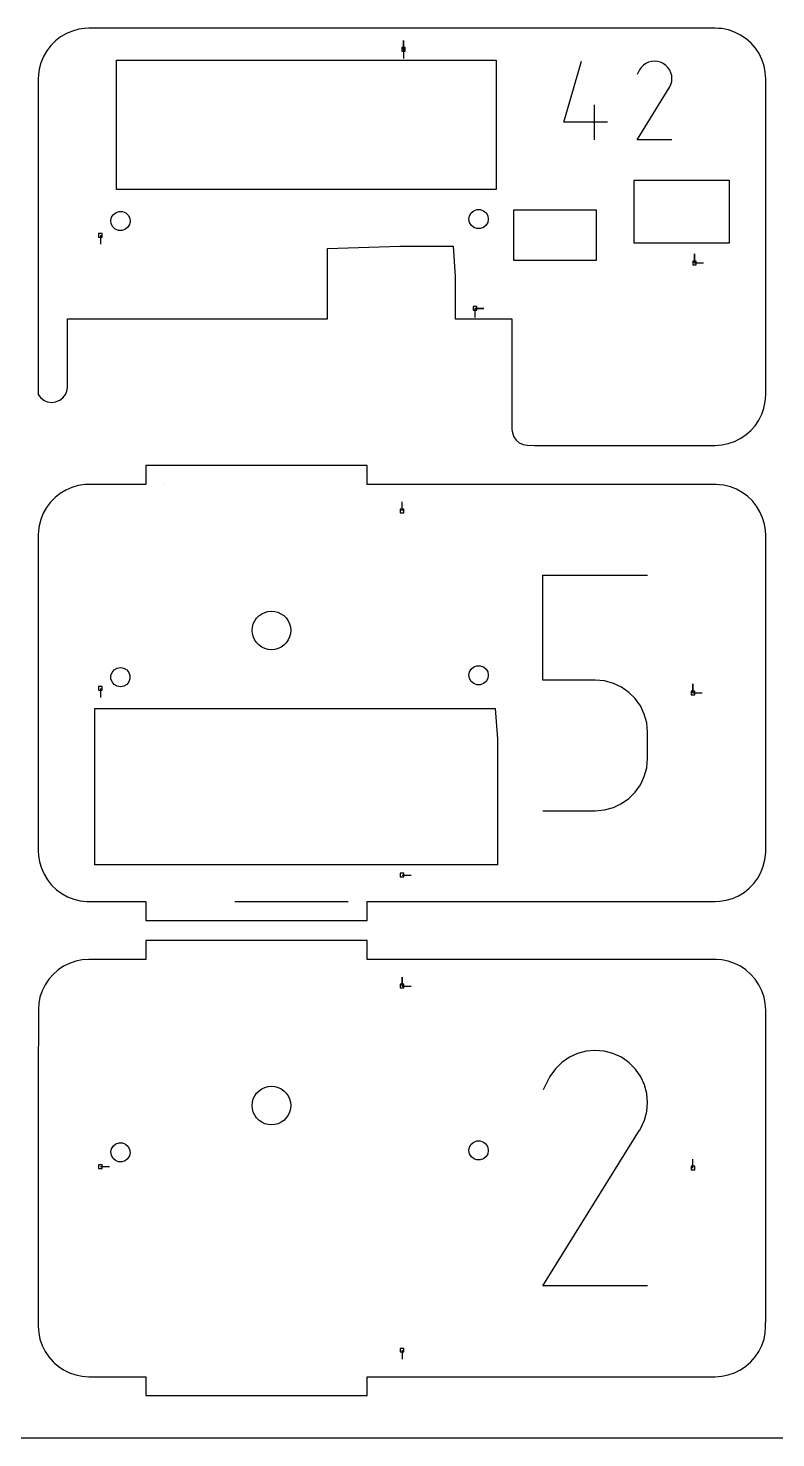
# Model space of a CAD drawing. Extents: x 0 to 400, y 0 to 400.
# Drawn here: x 123.3 to 241.4, y 0 to 223 of the extents above; entities that cross this region are included whole.
import ezdxf

# ---------------------------------------------------------------- set-up
doc = ezdxf.new("R2010")
doc.units = 0

msp = doc.modelspace()

# ---------------------------------------------------------------- linework, layer by layer
at = {"layer": 'annotation', "color": 1}
for p, q in [((182.580616, 219.651204), (182.580616, 221.079954)), ((182.580616, 219.651204), (182.580616, 221.079954)), ((182.580616, 221.079954), (182.580616, 219.651204)), ((182.580616, 219.651204), (182.580616, 218.222454)), ((207.948324, 208.132942), (210.702714, 217.792783)), ((219.874113, 216.411592), (219.511898, 215.716762)), ((220.161559, 216.819195), (219.874113, 216.411592)), ((220.506431, 217.15945), (220.161559, 216.819195)), ((220.898239, 217.42963), (220.506431, 217.15945)), ((221.326494, 217.627012), (220.898239, 217.42963)), ((221.780708, 217.74887), (221.326494, 217.627012)), ((222.250392, 217.79248), (221.780708, 217.74887)), ((222.725057, 217.755116), (222.250392, 217.79248)), ((223.194216, 217.634055), (222.725057, 217.755116)), ((223.647378, 217.426572), (223.194216, 217.634055)), ((224.052683, 217.138766), (223.647378, 217.426572)), ((223.647378, 217.426572), (223.647378, 217.426572)), ((224.391563, 216.793401), (224.052683, 217.138766)), ((224.661003, 216.401061), (224.391563, 216.793401)), ((224.85799, 215.972332), (224.661003, 216.401061)), ((224.650674, 213.653306), (224.861148, 214.105212)), ((224.979511, 215.517797), (224.85799, 215.972332)), ((224.861148, 214.105212), (224.984104, 214.573653)), ((225.022554, 215.048043), (224.979511, 215.517797)), ((224.984104, 214.573653), (225.022554, 215.048043)), ((219.504108, 205.37144), (224.6016, 213.577748)), ((224.6016, 213.577748), (224.607694, 213.585288)), ((224.6016, 213.577748), (224.6016, 213.577748)), ((224.607694, 213.585288), (224.613538, 213.592893)), ((224.613538, 213.592893), (224.61917, 213.600626)), ((224.61917, 213.600626), (224.624629, 213.608551)), ((224.624629, 213.608551), (224.629953, 213.616733)), ((224.629953, 213.616733), (224.635182, 213.625235)), ((224.635182, 213.625235), (224.640352, 213.634122)), ((224.640352, 213.634122), (224.645504, 213.643458)), ((224.645504, 213.643458), (224.650674, 213.653306)), ((224.650674, 213.653306), (224.650674, 213.653306)), ((212.777854, 205.371541), (212.777854, 210.888112)), ((214.845205, 208.132942), (207.948324, 208.132942)), ((225.020679, 205.37144), (219.504108, 205.37144)), ((134.675618, 190.255632), (134.675618, 188.826882)), ((228.580613, 185.887783), (228.580613, 187.316533)), ((228.580613, 185.887783), (228.580613, 187.316533)), ((228.580613, 187.316533), (228.580613, 185.887783)), ((228.580613, 185.887783), (230.009363, 185.887783)), ((193.86552, 178.684384), (193.865519, 177.255634)), ((193.86552, 178.684384), (195.29427, 178.684383)), ((193.86552, 178.684384), (195.29427, 178.684383)), ((195.29427, 178.684383), (193.86552, 178.684384)), ((144.842489, 150.84253), (144.842489, 150.84253)), ((182.342491, 146.642504), (182.342491, 148.071254)), ((204.612889, 119.880254), (204.612889, 136.474365)), ((204.612889, 136.474365), (221.1626, 136.474365)), ((134.675618, 118.556878), (134.675618, 117.128128)), ((212.887745, 119.880254), (204.612889, 119.880254)), ((214.373536, 119.74744), (212.887745, 119.880254)), ((215.772622, 119.364398), (214.373536, 119.74744)), ((217.061481, 118.754229), (215.772622, 119.364398)), ((218.21659, 117.94003), (217.061481, 118.754229)), ((228.342488, 117.842503), (228.342488, 119.271253)), ((228.342488, 117.842503), (228.342488, 119.271253)), ((228.342488, 119.271253), (228.342488, 117.842503)), ((219.214427, 116.944902), (218.21659, 117.94003)), ((220.031469, 115.791943), (219.214427, 116.944902)), ((228.342488, 117.842503), (229.771238, 117.842503)), ((220.644194, 114.504254), (220.031469, 115.791943)), ((221.029078, 113.104934), (220.644194, 114.504254)), ((221.1626, 111.617082), (221.029078, 113.104934)), ((221.1626, 107.494844), (221.1626, 111.617082)), ((221.1626, 111.617082), (221.1626, 111.617082)), ((221.029001, 106.006271), (221.1626, 107.494844)), ((220.643924, 104.605018), (221.029001, 106.006271)), ((219.213658, 102.158255), (220.03095, 103.314531)), ((220.03095, 103.314531), (220.643924, 104.605018)), ((217.060442, 100.342119), (218.215628, 101.159635)), ((218.215628, 101.159635), (219.213658, 102.158255)), ((204.612889, 99.210641), (212.887745, 99.210641)), ((212.887745, 99.210641), (214.37292, 99.344176)), ((212.887745, 99.210641), (212.887745, 99.210641)), ((214.37292, 99.344176), (215.771679, 99.729151)), ((215.771679, 99.729151), (217.060442, 100.342119)), ((182.342491, 89.042502), (183.771241, 89.042502)), ((155.90406, 84.842502), (169.45333, 84.842584)), ((169.45333, 84.842584), (173.842493, 84.842547)), ((182.342491, 71.467502), (182.342491, 72.896252)), ((182.342491, 71.467502), (182.342491, 72.896252)), ((182.342491, 72.896252), (182.342491, 71.467502)), ((182.342491, 71.467502), (183.771241, 71.467502)), ((210.080046, 60.802051), (208.79528, 60.209906)), ((211.442688, 61.167625), (210.080046, 60.802051)), ((212.85174, 61.298454), (211.442688, 61.167625)), ((214.275737, 61.186365), (212.85174, 61.298454)), ((215.683212, 60.823182), (214.275737, 61.186365)), ((217.042699, 60.200731), (215.683212, 60.823182)), ((206.585243, 58.378601), (205.722902, 57.15579)), ((207.619857, 59.399365), (206.585243, 58.378601)), ((208.79528, 60.209906), (207.619857, 59.399365)), ((218.258615, 59.337314), (217.042699, 60.200731)), ((217.042699, 60.200731), (217.042699, 60.200731)), ((219.275253, 58.301219), (218.258615, 59.337314)), ((220.083573, 57.124199), (219.275253, 58.301219)), ((205.722902, 57.15579), (204.636258, 55.071302)), ((220.674534, 55.83801), (220.083573, 57.124199)), ((221.039099, 54.474407), (220.674534, 55.83801)), ((221.168226, 53.065143), (221.039099, 54.474407)), ((220.68401, 50.236652), (221.052877, 51.641973)), ((221.052877, 51.641973), (221.168226, 53.065143)), ((220.052587, 48.880935), (220.68401, 50.236652)), ((204.612889, 24.035336), (219.905365, 48.654258)), ((219.905365, 48.654258), (219.923646, 48.67688)), ((219.905365, 48.654258), (219.905365, 48.654258)), ((219.923646, 48.67688), (219.941177, 48.699694)), ((219.941177, 48.699694), (219.958074, 48.722893)), ((219.958074, 48.722893), (219.974451, 48.746669)), ((219.974451, 48.746669), (219.990425, 48.771214)), ((219.990425, 48.771214), (220.00611, 48.796721)), ((220.00611, 48.796721), (220.021621, 48.823382)), ((220.021621, 48.823382), (220.037076, 48.851389)), ((220.037076, 48.851389), (220.052587, 48.880935)), ((220.052587, 48.880935), (220.052587, 48.880935)), ((134.675618, 42.905626), (136.104368, 42.905626)), ((228.342488, 42.667501), (228.342488, 44.096251)), ((221.1626, 24.035336), (204.612889, 24.035336)), ((182.342491, 13.8675), (182.342491, 12.43875))]:
    msp.add_line(p, q, dxfattribs=at)
at = {"layer": 'boundary', "color": 5}
for p, q in [((132.842496, 223.017509), (132.197806, 222.975255)), ((134.706747, 223.017509), (132.842496, 223.017509)), ((141.207847, 223.017509), (134.706747, 223.017509)), ((144.80407, 223.017509), (141.207847, 223.017509)), ((184.121227, 223.017509), (144.80407, 223.017509)), ((190.386018, 223.017509), (184.121227, 223.017509)), ((193.266408, 223.017509), (190.386018, 223.017509)), ((231.842494, 223.017509), (193.266408, 223.017509)), ((232.37085, 222.982879), (231.842494, 223.017509)), ((127.557859, 221.000793), (126.822096, 220.25982)), ((128.384043, 221.639389), (127.557859, 221.000793)), ((129.286513, 222.164681), (128.384043, 221.639389)), ((130.249829, 222.567685), (129.286513, 222.164681)), ((131.257503, 222.841502), (130.249829, 222.567685)), ((132.197806, 222.975255), (131.257503, 222.841502)), ((232.911284, 222.944179), (232.37085, 222.982879)), ((233.936775, 222.736861), (232.911284, 222.944179)), ((234.926442, 222.397461), (233.936775, 222.736861)), ((235.86333, 221.93179), (234.926442, 222.397461)), ((236.731429, 221.347814), (235.86333, 221.93179)), ((237.515867, 220.655521), (236.731429, 221.347814)), ((126.189342, 219.429152), (125.670424, 218.522999)), ((126.822096, 220.25982), (126.189342, 219.429152)), ((238.203243, 219.866761), (237.515867, 220.655521)), ((238.781776, 218.995032), (238.203243, 219.866761)), ((239.241582, 218.055244), (238.781776, 218.995032)), ((125.00752, 216.547284), (124.88475, 215.662196)), ((125.274223, 217.556866), (125.00752, 216.547284)), ((125.670424, 218.522999), (125.274223, 217.556866)), ((239.574786, 217.06348), (239.241582, 218.055244)), ((239.774044, 216.06172), (239.574786, 217.06348)), ((124.88475, 215.662196), (124.842494, 215.01751)), ((124.842494, 215.01751), (124.842494, 207.246391)), ((239.807856, 215.545868), (239.774044, 216.06172)), ((239.842488, 215.01751), (239.807856, 215.545868)), ((239.842488, 202.367809), (239.842488, 215.01751)), ((124.842494, 207.246391), (124.842494, 165.017505)), ((239.842487, 165.017505), (239.842488, 202.367809)), ((170.569891, 188.136544), (181.997618, 188.557386)), ((170.569891, 185.826471), (170.569891, 188.136544)), ((181.997618, 188.557386), (190.414459, 188.557386)), ((190.414459, 188.557386), (190.769895, 183.732227)), ((170.569891, 179.568543), (170.569891, 185.826471)), ((190.769895, 183.732227), (190.769895, 179.813232)), ((170.569891, 177.017508), (170.569891, 179.568543)), ((190.769895, 179.813232), (190.769895, 177.017508)), ((129.477512, 166.781061), (129.477512, 177.017508)), ((129.477512, 177.017508), (130.521948, 177.017508)), ((130.521948, 177.017508), (133.53106, 177.017508)), ((133.53106, 177.017508), (161.180738, 177.017508)), ((161.180738, 177.017508), (166.797624, 177.017508)), ((166.797624, 177.017508), (170.569891, 177.017508)), ((190.769895, 177.017508), (192.380656, 177.017508)), ((192.380656, 177.017508), (199.165575, 177.017508)), ((199.165575, 177.017508), (199.724121, 177.017508)), ((199.724121, 177.017508), (199.724121, 176.260361)), ((199.724121, 176.260361), (199.724121, 159.517506)), ((128.704724, 164.522459), (129.148445, 165.07836)), ((129.148445, 165.07836), (129.367881, 165.615371)), ((129.367881, 165.615371), (129.466836, 166.194993)), ((129.466836, 166.194993), (129.477512, 166.781061)), ((124.842494, 165.017505), (124.86504, 164.986818)), ((124.86504, 164.986818), (125.206418, 164.565744)), ((125.206418, 164.565744), (125.768533, 164.129918)), ((125.768533, 164.129918), (126.308587, 163.918092)), ((126.308587, 163.918092), (127.012849, 163.818397)), ((127.012849, 163.818397), (127.586862, 163.902276)), ((127.586862, 163.902276), (128.247858, 164.164957)), ((128.247858, 164.164957), (128.704724, 164.522459)), ((239.222439, 161.933559), (239.56184, 162.923223)), ((239.56184, 162.923223), (239.769155, 163.948717)), ((239.769155, 163.948717), (239.807856, 164.48915)), ((239.807856, 164.48915), (239.842487, 165.017505)), ((238.172792, 160.128574), (238.756765, 160.996668)), ((238.756765, 160.996668), (239.222439, 161.933559)), ((199.724121, 159.517506), (199.786608, 158.972838)), ((199.786608, 158.972838), (200.00677, 158.367945)), ((200.00677, 158.367945), (200.385508, 157.827054)), ((235.82001, 158.078216), (236.691745, 158.656752)), ((236.691745, 158.656752), (237.480496, 159.344128)), ((237.480496, 159.344128), (238.172792, 160.128574)), ((200.385508, 157.827054), (200.87862, 157.413285)), ((200.87862, 157.413285), (201.47706, 157.134226)), ((201.47706, 157.134226), (202.110995, 157.022444)), ((202.110995, 157.022444), (203.303006, 157.017504)), ((203.303006, 157.017504), (231.842494, 157.017504)), ((231.842494, 157.017504), (232.37085, 157.052136)), ((232.37085, 157.052136), (232.886701, 157.085947)), ((232.886701, 157.085947), (233.888458, 157.285209)), ((233.888458, 157.285209), (234.880228, 157.618416)), ((234.880228, 157.618416), (235.82001, 158.078216)), ((146.764366, 153.842504), (141.842489, 153.842504)), ((141.842489, 153.842504), (141.842489, 150.842503)), ((176.842493, 153.842504), (146.764366, 153.842504)), ((176.842493, 150.842503), (176.842493, 153.842504)), ((129.209292, 149.951594), (128.312453, 149.416548)), ((130.168297, 150.365002), (129.209292, 149.951594)), ((131.173057, 150.649698), (130.168297, 150.365002)), ((132.206383, 150.80081), (131.173057, 150.649698)), ((132.842496, 150.842502), (132.206383, 150.80081)), ((136.196155, 150.842503), (132.842496, 150.842502)), ((140.576864, 150.842503), (136.196155, 150.842503)), ((141.842489, 150.842503), (140.576864, 150.842503)), ((181.20225, 150.842503), (176.842493, 150.842503)), ((217.757122, 150.842503), (181.20225, 150.842503)), ((227.069766, 150.842503), (217.757122, 150.842503)), ((232.014445, 150.831233), (227.069766, 150.842503)), ((232.530296, 150.797422), (232.014445, 150.831233)), ((233.237009, 150.704382), (232.530296, 150.797422)), ((234.251259, 150.455102), (233.237009, 150.704382)), ((235.224298, 150.075568), (234.251259, 150.455102)), ((236.139468, 149.572275), (235.224298, 150.075568)), ((236.981118, 148.953833), (236.139468, 149.572275)), ((126.765326, 148.02008), (126.141507, 147.182555)), ((127.493125, 148.769017), (126.765326, 148.02008)), ((128.312453, 149.416548), (127.493125, 148.769017)), ((237.734842, 148.230823), (236.981118, 148.953833)), ((238.38775, 147.415618), (237.734842, 148.230823)), ((238.928663, 146.522167), (238.38775, 147.415618)), ((125.246547, 145.300328), (124.990723, 144.287831)), ((125.632343, 146.270772), (125.246547, 145.300328)), ((126.141507, 147.182555), (125.632343, 146.270772)), ((239.348334, 145.565755), (238.928663, 146.522167)), ((239.639576, 144.562748), (239.348334, 145.565755)), ((124.884188, 143.478613), (124.842494, 142.842503)), ((124.842494, 142.842503), (124.842494, 109.250092)), ((124.990723, 144.287831), (124.884188, 143.478613)), ((239.797405, 143.530307), (239.639576, 144.562748)), ((239.842488, 142.842503), (239.797405, 143.530307)), ((239.842488, 96.959266), (239.842488, 142.842503)), ((124.842494, 109.250092), (124.842494, 92.842499)), ((239.831217, 92.670548), (239.842488, 96.959266)), ((124.842494, 92.842499), (124.888477, 92.140951)), ((124.888477, 92.140951), (125.048093, 91.108747)), ((239.455087, 90.433733), (239.704365, 91.447985)), ((239.704365, 91.447985), (239.797405, 92.154698)), ((239.797405, 92.154698), (239.831217, 92.670548)), ((125.048093, 91.108747), (125.341075, 90.106204)), ((125.341075, 90.106204), (125.762411, 89.150482)), ((238.572258, 88.545525), (239.075551, 89.460695)), ((239.075551, 89.460695), (239.455087, 90.433733)), ((125.762411, 89.150482), (126.304889, 88.257934)), ((126.304889, 88.257934), (126.959225, 87.443826)), ((126.959225, 87.443826), (127.714225, 86.722087)), ((237.230808, 86.950146), (237.953817, 87.703876)), ((237.953817, 87.703876), (238.572258, 88.545525)), ((127.714225, 86.722087), (128.55697, 86.105074)), ((128.55697, 86.105074), (129.473044, 85.603344)), ((129.473044, 85.603344), (130.44677, 85.225474)), ((130.44677, 85.225474), (131.461485, 84.977933)), ((131.461485, 84.977933), (132.499835, 84.864957)), ((132.499835, 84.864957), (140.576864, 84.842498)), ((140.576864, 84.842498), (141.842489, 84.842498)), ((141.842489, 84.842498), (141.842489, 81.842502)), ((176.842493, 81.842502), (176.842493, 84.842498)), ((176.842493, 84.842498), (193.895095, 84.842498)), ((193.895095, 84.842498), (211.943446, 84.842498)), ((211.943446, 84.842498), (228.696859, 84.842498)), ((228.696859, 84.842498), (231.842494, 84.842498)), ((231.842494, 84.842498), (232.530296, 84.88758)), ((232.530296, 84.88758), (233.562733, 85.045412)), ((233.562733, 85.045412), (234.565744, 85.336656)), ((234.565744, 85.336656), (235.522154, 85.756324)), ((235.522154, 85.756324), (236.415607, 86.297237)), ((236.415607, 86.297237), (237.230808, 86.950146)), ((141.842489, 81.842502), (171.920616, 81.842502)), ((171.920616, 81.842502), (176.842493, 81.842502)), ((166.451863, 78.667502), (141.842489, 78.667502)), ((141.842489, 78.667502), (141.842489, 76.558126)), ((176.842493, 78.667502), (166.451863, 78.667502)), ((176.842493, 77.776876), (176.842493, 78.667502)), ((141.842489, 76.558126), (141.842489, 75.6675)), ((176.842493, 75.6675), (176.842493, 77.776876)), ((127.972402, 74.014331), (127.18564, 73.324357)), ((128.842492, 74.595706), (127.972402, 74.014331)), ((129.781025, 75.058538), (128.842492, 74.595706)), ((130.77194, 75.394909), (129.781025, 75.058538)), ((131.79828, 75.59906), (130.77194, 75.394909)), ((132.842496, 75.6675), (131.79828, 75.59906)), ((134.001033, 75.6675), (132.842496, 75.6675)), ((135.51437, 75.6675), (134.001033, 75.6675)), ((141.842489, 75.6675), (135.51437, 75.6675)), ((178.348591, 75.6675), (176.842493, 75.6675)), ((226.976636, 75.6675), (178.348591, 75.6675)), ((230.193733, 75.667501), (226.976636, 75.6675)), ((232.080099, 75.651927), (230.193733, 75.667501)), ((232.886701, 75.599061), (232.080099, 75.651927)), ((233.913041, 75.394909), (232.886701, 75.599061)), ((234.903963, 75.058538), (233.913041, 75.394909)), ((235.842489, 74.595706), (234.903963, 75.058538)), ((236.712585, 74.014331), (235.842489, 74.595706)), ((237.499341, 73.324357), (236.712585, 74.014331)), ((125.914291, 71.667502), (125.451456, 70.72897)), ((126.495669, 72.537592), (125.914291, 71.667502)), ((127.18564, 73.324357), (126.495669, 72.537592)), ((238.189318, 72.537592), (237.499341, 73.324357)), ((238.77069, 71.667502), (238.189318, 72.537592)), ((239.233525, 70.72897), (238.77069, 71.667502)), ((125.115085, 69.738054), (124.910937, 68.711711)), ((125.451456, 70.72897), (125.115085, 69.738054)), ((239.569896, 69.738054), (239.233525, 70.72897)), ((239.774045, 68.711711), (239.569896, 69.738054)), ((124.856897, 67.887248), (124.842494, 56.062845)), ((124.910937, 68.711711), (124.856897, 67.887248)), ((239.842488, 67.667501), (239.774045, 68.711711)), ((239.842488, 19.089653), (239.842488, 67.667501)), ((124.842494, 56.062845), (124.842494, 17.667496)), ((239.826914, 17.429892), (239.842488, 19.089653)), ((124.842494, 17.667496), (124.910937, 16.623291)), ((124.910937, 16.623291), (125.115085, 15.596948)), ((239.569896, 15.596948), (239.774044, 16.623291)), ((239.774044, 16.623291), (239.826914, 17.429892)), ((125.115085, 15.596948), (125.451456, 14.60603)), ((125.451456, 14.60603), (125.914291, 13.6675)), ((125.914291, 13.6675), (126.495669, 12.79741)), ((238.189318, 12.79741), (238.77069, 13.6675)), ((238.77069, 13.6675), (239.233525, 14.60603)), ((239.233525, 14.60603), (239.569896, 15.596948)), ((126.495669, 12.79741), (127.185641, 12.010645)), ((127.185641, 12.010645), (127.368243, 11.850506)), ((127.368243, 11.850506), (127.972402, 11.320668)), ((127.972402, 11.320668), (128.842492, 10.739293)), ((235.842489, 10.739293), (236.712585, 11.320668)), ((236.712585, 11.320668), (237.499341, 12.010645)), ((237.499341, 12.010645), (238.189318, 12.79741)), ((128.842492, 10.739293), (129.781025, 10.276464)), ((129.781025, 10.276464), (130.77194, 9.94009)), ((130.77194, 9.94009), (131.79828, 9.735939)), ((131.79828, 9.735939), (132.842496, 9.667496)), ((132.842496, 9.667496), (135.51437, 9.667496)), ((135.51437, 9.667496), (141.842489, 9.667495)), ((141.842489, 9.667495), (141.842489, 7.558124)), ((176.842493, 9.667495), (182.733394, 9.667496)), ((176.842493, 8.776872), (176.842493, 9.667495)), ((182.733394, 9.667496), (224.968274, 9.667496)), ((224.968274, 9.667496), (230.75582, 9.667496)), ((230.75582, 9.667496), (231.842494, 9.667496)), ((231.842494, 9.667496), (232.886701, 9.735939)), ((232.886701, 9.735939), (233.913041, 9.94009)), ((233.913041, 9.94009), (234.903963, 10.276464)), ((234.903963, 10.276464), (235.842489, 10.739293)), ((141.842489, 7.558124), (141.842489, 6.6675)), ((176.842493, 6.6675), (176.842493, 8.776872)), ((141.842489, 6.6675), (152.233119, 6.6675)), ((152.233119, 6.6675), (176.842493, 6.6675))]:
    msp.add_line(p, q, dxfattribs=at)
at = {"layer": 'frame', "color": 5}
msp.add_line((0, 0), (400, 0), dxfattribs=at)
at = {"layer": 'hole', "color": 5}
for p, q in [((182.866366, 219.936954), (182.294866, 219.936954)), ((182.294866, 219.936954), (182.294866, 219.365454)), ((182.294866, 219.365454), (182.866366, 219.365454)), ((182.866366, 219.365454), (182.866366, 219.936954)), ((137.233934, 216.115901), (137.233934, 217.984329)), ((137.233934, 217.984329), (137.857778, 217.984329)), ((137.857778, 217.984329), (141.36463, 217.984329)), ((141.36463, 217.984329), (175.980058, 217.984329)), ((175.980058, 217.984329), (191.790146, 217.984329)), ((191.790146, 217.984329), (197.233927, 217.984329)), ((197.233927, 217.984329), (197.233927, 200.700464)), ((137.233934, 197.484327), (137.233934, 216.115901)), ((197.233927, 200.700464), (197.233927, 197.484327)), ((219.049283, 191.66686), (219.049283, 198.958436)), ((219.049283, 198.958436), (230.051647, 198.958436)), ((230.051647, 198.958436), (234.049291, 198.958436)), ((234.049291, 198.958436), (234.049291, 196.299997)), ((139.035328, 197.484327), (137.233934, 197.484327)), ((142.07731, 197.484327), (139.035328, 197.484327)), ((161.527837, 197.484327), (142.07731, 197.484327)), ((164.039301, 197.484327), (161.527837, 197.484327)), ((167.886312, 197.484327), (164.039301, 197.484327)), ((197.233927, 197.484327), (167.886312, 197.484327)), ((234.049291, 196.299997), (234.049291, 189.005094)), ((137.142426, 193.867312), (137.646303, 194.025345)), ((137.646303, 194.025345), (138.173846, 194.001512)), ((193.286688, 193.793764), (193.692404, 194.134201)), ((193.692404, 194.134201), (194.19009, 194.315344)), ((194.19009, 194.315344), (194.719717, 194.315344)), ((194.719717, 194.315344), (195.217403, 194.134201)), ((195.217403, 194.134201), (195.623122, 193.793764)), ((200.02406, 190.431591), (200.02406, 194.282798)), ((200.02406, 194.282798), (211.601642, 194.282798)), ((211.601642, 194.282798), (213.024057, 194.282798)), ((213.024057, 194.282798), (213.024057, 190.431591)), ((136.323499, 192.586133), (136.438572, 193.101523)), ((136.391631, 192.062468), (136.323499, 192.586133)), ((136.634765, 191.593687), (136.391631, 192.062468)), ((136.438572, 193.101523), (136.722988, 193.546471)), ((136.722988, 193.546471), (137.142426, 193.867312)), ((138.173846, 194.001512), (138.661421, 193.798687)), ((138.661421, 193.798687), (139.050221, 193.441332)), ((139.246414, 191.933496), (138.962, 191.488548)), ((139.050221, 193.441332), (139.293357, 192.972551)), ((139.361489, 192.448885), (139.246414, 191.933496)), ((139.293357, 192.972551), (139.361489, 192.448885)), ((192.929905, 192.813512), (193.021875, 193.335092)), ((193.021874, 192.291931), (192.929905, 192.813512)), ((193.286689, 191.833261), (193.021874, 192.291931)), ((193.021875, 193.335092), (193.286688, 193.793764)), ((193.692404, 191.492823), (193.286689, 191.833261)), ((195.623122, 191.833261), (195.217403, 191.492824)), ((195.623122, 193.793764), (195.887936, 193.335092)), ((195.887936, 192.291931), (195.623122, 191.833261)), ((195.887936, 193.335092), (195.979906, 192.813512)), ((195.979906, 192.813512), (195.887936, 192.291931)), ((134.961368, 190.541382), (134.389868, 190.541382)), ((134.389868, 190.541382), (134.389868, 189.969882)), ((134.389868, 189.969882), (134.961368, 189.969882)), ((134.961368, 189.969882), (134.961368, 190.541382)), ((137.023566, 191.236331), (136.634765, 191.593687)), ((137.511139, 191.033507), (137.023566, 191.236331)), ((138.038682, 191.009674), (137.511139, 191.033507)), ((138.542561, 191.167707), (138.038682, 191.009674)), ((138.962, 191.488548), (138.542561, 191.167707)), ((194.19009, 191.311679), (193.692404, 191.492823)), ((194.719717, 191.311679), (194.19009, 191.311679)), ((195.217403, 191.492824), (194.719717, 191.311679)), ((200.02406, 189.556259), (200.02406, 190.431591)), ((213.024057, 190.431591), (213.024057, 189.556259)), ((219.049283, 189.008421), (219.049283, 191.66686)), ((200.02406, 186.282797), (200.02406, 189.556259)), ((213.024057, 189.556259), (213.024057, 186.282797)), ((219.049283, 188.983408), (219.049283, 189.008421)), ((224.510376, 188.983408), (219.049283, 188.983408)), ((234.049291, 189.005094), (224.510376, 188.983408)), ((202.406489, 186.282797), (200.02406, 186.282797)), ((213.024057, 186.282797), (202.406489, 186.282797)), ((228.866363, 186.173533), (228.294863, 186.173533)), ((228.294863, 186.173533), (228.294863, 185.602033)), ((228.294863, 185.602033), (228.866363, 185.602033)), ((228.866363, 185.602033), (228.866363, 186.173533)), ((194.15127, 178.970134), (193.57977, 178.970134)), ((193.57977, 178.970134), (193.57977, 178.398634)), ((194.15127, 178.398634), (194.15127, 178.970134)), ((193.57977, 178.398634), (194.15127, 178.398634)), ((182.628241, 146.928254), (182.056741, 146.928254)), ((182.056741, 146.928254), (182.056741, 146.356754)), ((182.056741, 146.356754), (182.628241, 146.356754)), ((182.628241, 146.356754), (182.628241, 146.928254)), ((159.054135, 129.246688), (159.356607, 129.683616)), ((159.356607, 129.683616), (159.730356, 130.061382)), ((159.730356, 130.061382), (160.164024, 130.368508)), ((160.164024, 130.368508), (160.644438, 130.595662)), ((160.644438, 130.595662), (161.156996, 130.735942)), ((161.156996, 130.735942), (161.686129, 130.785088)), ((161.686129, 130.785088), (162.215755, 130.741602)), ((162.215755, 130.741602), (162.729785, 130.606809)), ((162.729785, 130.606809), (163.212599, 130.384804)), ((163.212599, 130.384804), (163.649526, 130.082331)), ((163.649526, 130.082331), (164.027292, 129.708582)), ((164.027292, 129.708582), (164.334419, 129.274913)), ((158.653849, 127.720217), (158.697334, 128.249845)), ((158.702993, 127.191085), (158.653849, 127.720217)), ((158.697334, 128.249845), (158.832129, 128.763874)), ((158.843276, 126.678527), (158.702993, 127.191085)), ((158.832129, 128.763874), (159.054135, 129.246688)), ((164.334419, 129.274913), (164.561573, 128.7945)), ((164.561573, 128.7945), (164.701853, 128.281941)), ((164.707513, 127.223181), (164.57272, 126.709152)), ((164.701853, 128.281941), (164.750999, 127.752809)), ((164.750999, 127.752809), (164.707513, 127.223181)), ((159.07043, 126.198114), (158.843276, 126.678527)), ((159.377556, 125.764444), (159.07043, 126.198114)), ((159.755322, 125.390695), (159.377556, 125.764444)), ((160.192249, 125.088222), (159.755322, 125.390695)), ((160.675064, 124.866217), (160.192249, 125.088222)), ((163.240823, 125.104518), (162.760411, 124.877364)), ((163.674492, 125.411644), (163.240823, 125.104518)), ((164.048241, 125.78941), (163.674492, 125.411644)), ((164.350714, 126.226338), (164.048241, 125.78941)), ((164.57272, 126.709152), (164.350714, 126.226338)), ((161.189092, 124.731423), (160.675064, 124.866217)), ((161.71872, 124.687939), (161.189092, 124.731423)), ((162.247851, 124.737083), (161.71872, 124.687939)), ((162.760411, 124.877364), (162.247851, 124.737083)), ((136.340659, 120.607316), (136.521802, 121.105003)), ((136.34066, 120.07769), (136.340659, 120.607316)), ((136.521802, 121.105003), (136.862242, 121.510721)), ((136.862242, 121.510721), (137.320911, 121.775534)), ((137.320911, 121.775534), (137.842494, 121.867502)), ((137.842494, 121.867502), (138.364076, 121.775534)), ((138.364076, 121.775534), (138.822745, 121.510721)), ((138.822745, 121.510721), (139.163183, 121.105003)), ((139.163183, 121.105003), (139.344328, 120.607316)), ((139.344328, 120.607316), (139.344328, 120.07769)), ((192.929905, 120.638505), (193.021874, 121.160086)), ((193.021874, 120.116925), (192.929905, 120.638505)), ((193.021874, 121.160086), (193.286688, 121.618757)), ((193.286688, 121.618757), (193.692404, 121.959194)), ((193.692404, 121.959194), (194.19009, 122.140337)), ((194.19009, 122.140337), (194.719717, 122.140337)), ((194.719717, 122.140337), (195.217403, 121.959194)), ((195.217403, 121.959194), (195.623122, 121.618757)), ((195.623122, 121.618757), (195.887936, 121.160085)), ((195.887936, 121.160085), (195.979906, 120.638505)), ((195.979906, 120.638505), (195.887936, 120.116925)), ((134.961368, 118.842628), (134.389868, 118.842628)), ((134.389868, 118.842628), (134.389868, 118.271128)), ((134.389868, 118.271128), (134.961368, 118.271128)), ((134.961368, 118.271128), (134.961368, 118.842628)), ((136.521801, 119.580003), (136.34066, 120.07769)), ((136.862242, 119.174285), (136.521801, 119.580003)), ((137.320911, 118.909471), (136.862242, 119.174285)), ((137.842494, 118.817502), (137.320911, 118.909471)), ((138.364076, 118.909471), (137.842494, 118.817502)), ((138.822745, 119.174285), (138.364076, 118.909471)), ((139.163183, 119.580003), (138.822745, 119.174285)), ((139.344328, 120.07769), (139.163183, 119.580003)), ((193.286689, 119.658254), (193.021874, 120.116925)), ((193.692404, 119.317817), (193.286689, 119.658254)), ((194.19009, 119.136672), (193.692404, 119.317817)), ((194.719717, 119.136672), (194.19009, 119.136672)), ((195.217403, 119.317817), (194.719717, 119.136672)), ((195.623122, 119.658254), (195.217403, 119.317817)), ((195.887936, 120.116925), (195.623122, 119.658254)), ((228.628238, 118.128253), (228.056738, 118.128253)), ((228.056738, 118.128253), (228.056738, 117.556753)), ((228.056738, 117.556753), (228.628238, 117.556753)), ((228.628238, 117.556753), (228.628238, 118.128253)), ((133.788617, 110.604128), (133.788617, 115.372379)), ((133.788617, 115.372379), (135.796624, 115.372379)), ((135.796624, 115.372379), (195.95286, 115.372379)), ((195.95286, 115.372379), (197.055642, 115.372379)), ((197.055642, 115.372379), (197.418617, 110.604128)), ((133.788617, 97.064421), (133.788617, 110.604128)), ((197.418617, 110.604128), (197.418617, 97.064421)), ((133.788617, 90.627376), (133.788617, 97.064421)), ((197.418617, 97.064421), (197.418617, 90.627377)), ((168.605005, 90.627376), (133.788617, 90.627376)), ((197.418617, 90.627377), (168.605005, 90.627376)), ((182.628241, 89.328252), (182.056741, 89.328252)), ((182.056741, 89.328252), (182.056741, 88.756752)), ((182.628241, 88.756752), (182.628241, 89.328252)), ((182.056741, 88.756752), (182.628241, 88.756752)), ((182.628241, 71.753252), (182.056741, 71.753252)), ((182.056741, 71.753252), (182.056741, 71.181752)), ((182.628241, 71.181752), (182.628241, 71.753252)), ((182.056741, 71.181752), (182.628241, 71.181752)), ((158.698759, 53.091138), (158.836363, 53.604673)), ((158.836363, 53.604673), (159.061048, 54.086511)), ((159.061048, 54.086511), (159.365989, 54.522013)), ((159.365989, 54.522013), (159.741923, 54.897946)), ((159.741923, 54.897946), (160.177424, 55.202888)), ((160.177424, 55.202888), (160.659264, 55.427573)), ((160.659264, 55.427573), (161.172797, 55.565174)), ((161.172797, 55.565174), (161.702425, 55.611512)), ((161.702425, 55.611512), (162.232051, 55.565174)), ((162.232051, 55.565174), (162.745585, 55.427573)), ((162.745585, 55.427573), (163.227424, 55.202888)), ((163.227424, 55.202888), (163.662926, 54.897946)), ((163.662926, 54.897946), (164.038858, 54.522013)), ((164.038858, 54.522013), (164.343801, 54.086511)), ((164.343801, 54.086511), (164.568486, 53.604672)), ((164.568486, 53.604672), (164.706087, 53.091138)), ((158.652423, 52.561511), (158.698759, 53.091138)), ((158.698759, 52.031884), (158.652423, 52.561511)), ((158.836363, 51.51835), (158.698759, 52.031884)), ((159.061048, 51.036511), (158.836363, 51.51835)), ((164.568486, 51.51835), (164.343801, 51.036511)), ((164.706087, 52.031884), (164.568486, 51.51835)), ((164.706087, 53.091138), (164.752424, 52.561511)), ((164.752424, 52.561511), (164.706087, 52.031884)), ((159.365989, 50.601009), (159.061048, 51.036511)), ((159.741923, 50.225075), (159.365989, 50.601009)), ((160.177424, 49.920133), (159.741923, 50.225075)), ((160.659264, 49.695448), (160.177424, 49.920133)), ((161.172797, 49.557847), (160.659264, 49.695448)), ((161.702424, 49.511511), (161.172797, 49.557847)), ((162.232051, 49.557847), (161.702424, 49.511511)), ((162.745585, 49.695448), (162.232051, 49.557847)), ((163.227424, 49.920133), (162.745585, 49.695448)), ((163.662926, 50.225075), (163.227424, 49.920133)), ((164.038858, 50.601009), (163.662926, 50.225075)), ((164.343801, 51.036511), (164.038858, 50.601009)), ((193.692404, 46.784192), (194.19009, 46.965335)), ((194.19009, 46.965335), (194.719717, 46.965335)), ((194.719717, 46.965335), (195.217403, 46.784192)), ((136.322095, 45.220072), (136.431763, 45.736911)), ((136.395801, 44.696895), (136.322095, 45.220072)), ((136.644008, 44.230479), (136.395801, 44.696895)), ((136.431763, 45.736911), (136.711594, 46.185068)), ((136.711594, 46.185068), (137.127823, 46.510493)), ((137.127823, 46.510493), (137.630251, 46.673932)), ((137.630251, 46.673932), (138.158282, 46.655674)), ((138.158282, 46.655674), (138.648222, 46.457921)), ((138.648222, 46.457921), (139.040979, 46.104523)), ((139.040979, 46.104523), (139.289186, 45.638106)), ((139.362893, 45.114928), (139.253224, 44.598091)), ((139.289186, 45.638106), (139.362893, 45.114928)), ((192.929905, 45.463503), (193.021874, 45.985083)), ((193.021875, 44.941923), (192.929905, 45.463503)), ((193.021874, 45.985083), (193.286689, 46.443755)), ((193.286688, 44.483252), (193.021875, 44.941923)), ((193.286689, 46.443755), (193.692404, 46.784192)), ((195.217403, 46.784192), (195.623122, 46.443755)), ((195.623122, 46.443755), (195.887936, 45.985083)), ((195.887936, 44.941922), (195.623122, 44.483252)), ((195.887936, 45.985083), (195.979906, 45.463503)), ((195.979906, 45.463503), (195.887936, 44.941922)), ((134.961368, 43.191376), (134.389868, 43.191376)), ((134.389868, 43.191376), (134.389868, 42.619876)), ((134.389868, 42.619876), (134.961368, 42.619876)), ((134.961368, 42.619876), (134.961368, 43.191376)), ((137.036765, 43.877081), (136.644008, 44.230479)), ((137.526703, 43.679328), (137.036765, 43.877081)), ((138.054734, 43.661069), (137.526703, 43.679328)), ((138.557164, 43.824508), (138.054734, 43.661069)), ((138.973393, 44.149933), (138.557164, 43.824508)), ((139.253224, 44.598091), (138.973393, 44.149933)), ((193.692404, 44.142815), (193.286688, 44.483252)), ((194.19009, 43.96167), (193.692404, 44.142815)), ((194.719717, 43.96167), (194.19009, 43.96167)), ((195.217403, 44.142815), (194.719717, 43.96167)), ((195.623122, 44.483252), (195.217403, 44.142815)), ((228.628238, 42.953251), (228.056738, 42.953251)), ((228.056738, 42.953251), (228.056738, 42.381751)), ((228.056738, 42.381751), (228.628238, 42.381751)), ((228.628238, 42.381751), (228.628238, 42.953251)), ((182.628241, 14.15325), (182.056741, 14.15325)), ((182.056741, 14.15325), (182.056741, 13.58175)), ((182.056741, 13.58175), (182.628241, 13.58175)), ((182.628241, 13.58175), (182.628241, 14.15325))]:
    msp.add_line(p, q, dxfattribs=at)

doc.saveas('drawing.dxf')
